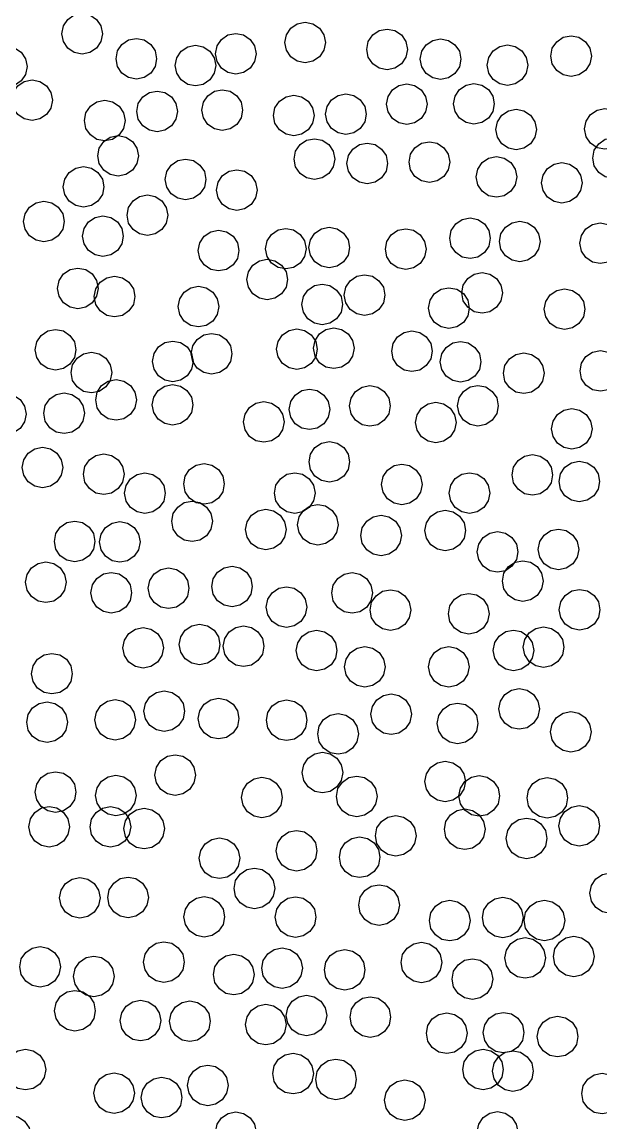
# Model space of a CAD drawing. Header units: millimetres. Extents: x 2 to 154, y 0 to 88.
# Drawn here: x 116.72 to 128.12, y 21.51 to 43.18 of the extents above; entities that cross this region are included whole.
import ezdxf

# ---------------------------------------------------------------- set-up
doc = ezdxf.new("R2010")
doc.units = ezdxf.units.MM

msp = doc.modelspace()

# ---------------------------------------------------------------- linework, layer by layer
for points in [[(118.272, 42.794), (118.185, 42.664), (118.056, 42.577), (117.902, 42.547), (117.749, 42.577), (117.62, 42.664), (117.533, 42.794), (117.502, 42.947), (117.533, 43.1), (117.62, 43.23), (117.749, 43.316), (117.902, 43.347), (118.056, 43.316), (118.185, 43.23), (118.272, 43.1), (118.302, 42.947), (118.272, 42.794)], [(122.662, 42.621), (122.575, 42.491), (122.445, 42.404), (122.292, 42.374), (122.139, 42.404), (122.009, 42.491), (121.923, 42.621), (121.892, 42.774), (121.923, 42.927), (122.009, 43.056), (122.139, 43.143), (122.292, 43.174), (122.445, 43.143), (122.575, 43.056), (122.662, 42.927), (122.692, 42.774), (122.662, 42.621)], [(121.297, 42.399), (121.21, 42.27), (121.08, 42.183), (120.927, 42.152), (120.774, 42.183), (120.645, 42.27), (120.558, 42.399), (120.527, 42.552), (120.558, 42.706), (120.645, 42.835), (120.774, 42.922), (120.927, 42.952), (121.08, 42.922), (121.21, 42.835), (121.297, 42.706), (121.327, 42.552), (121.297, 42.399)], [(124.274, 42.486), (124.188, 42.356), (124.058, 42.269), (123.905, 42.239), (123.752, 42.269), (123.622, 42.356), (123.535, 42.486), (123.505, 42.639), (123.535, 42.792), (123.622, 42.922), (123.752, 43.008), (123.905, 43.039), (124.058, 43.008), (124.188, 42.922), (124.274, 42.792), (124.305, 42.639), (124.274, 42.486)], [(127.896, 42.354), (127.81, 42.224), (127.68, 42.138), (127.527, 42.107), (127.374, 42.138), (127.244, 42.224), (127.157, 42.354), (127.127, 42.507), (127.157, 42.66), (127.244, 42.79), (127.374, 42.877), (127.527, 42.907), (127.68, 42.877), (127.81, 42.79), (127.896, 42.66), (127.927, 42.507), (127.896, 42.354)], [(116.788, 42.147), (116.701, 42.017), (116.571, 41.93), (116.418, 41.9), (116.265, 41.93), (116.136, 42.017), (116.049, 42.147), (116.018, 42.3), (116.049, 42.453), (116.136, 42.583), (116.265, 42.669), (116.418, 42.7), (116.571, 42.669), (116.701, 42.583), (116.788, 42.453), (116.818, 42.3), (116.788, 42.147)], [(119.339, 42.302), (119.253, 42.172), (119.123, 42.086), (118.97, 42.055), (118.817, 42.086), (118.687, 42.172), (118.6, 42.302), (118.57, 42.455), (118.6, 42.608), (118.687, 42.738), (118.817, 42.825), (118.97, 42.855), (119.123, 42.825), (119.253, 42.738), (119.339, 42.608), (119.37, 42.455), (119.339, 42.302)], [(120.505, 42.168), (120.418, 42.038), (120.288, 41.951), (120.135, 41.921), (119.982, 41.951), (119.852, 42.038), (119.766, 42.168), (119.735, 42.321), (119.766, 42.474), (119.852, 42.604), (119.982, 42.691), (120.135, 42.721), (120.288, 42.691), (120.418, 42.604), (120.505, 42.474), (120.535, 42.321), (120.505, 42.168)], [(125.329, 42.295), (125.242, 42.165), (125.113, 42.078), (124.96, 42.048), (124.807, 42.078), (124.677, 42.165), (124.59, 42.295), (124.56, 42.448), (124.59, 42.601), (124.677, 42.73), (124.807, 42.817), (124.96, 42.848), (125.113, 42.817), (125.242, 42.73), (125.329, 42.601), (125.36, 42.448), (125.329, 42.295)], [(126.645, 42.174), (126.558, 42.045), (126.429, 41.958), (126.275, 41.927), (126.122, 41.958), (125.993, 42.045), (125.906, 42.174), (125.875, 42.327), (125.906, 42.48), (125.993, 42.61), (126.122, 42.697), (126.275, 42.727), (126.429, 42.697), (126.558, 42.61), (126.645, 42.48), (126.675, 42.327), (126.645, 42.174)], [(117.287, 41.485), (117.2, 41.356), (117.071, 41.269), (116.918, 41.238), (116.765, 41.269), (116.635, 41.356), (116.548, 41.485), (116.518, 41.638), (116.548, 41.791), (116.635, 41.921), (116.765, 42.008), (116.918, 42.038), (117.071, 42.008), (117.2, 41.921), (117.287, 41.791), (117.318, 41.638), (117.287, 41.485)], [(119.748, 41.266), (119.662, 41.136), (119.532, 41.049), (119.379, 41.019), (119.226, 41.049), (119.096, 41.136), (119.009, 41.266), (118.979, 41.419), (119.009, 41.572), (119.096, 41.702), (119.226, 41.788), (119.379, 41.819), (119.532, 41.788), (119.662, 41.702), (119.748, 41.572), (119.779, 41.419), (119.748, 41.266)], [(121.031, 41.291), (120.945, 41.161), (120.815, 41.075), (120.662, 41.044), (120.509, 41.075), (120.379, 41.161), (120.292, 41.291), (120.262, 41.444), (120.292, 41.597), (120.379, 41.727), (120.509, 41.814), (120.662, 41.844), (120.815, 41.814), (120.945, 41.727), (121.031, 41.597), (121.062, 41.444), (121.031, 41.291)], [(124.663, 41.407), (124.576, 41.277), (124.447, 41.191), (124.294, 41.16), (124.14, 41.191), (124.011, 41.277), (123.924, 41.407), (123.894, 41.56), (123.924, 41.713), (124.011, 41.843), (124.14, 41.93), (124.294, 41.96), (124.447, 41.93), (124.576, 41.843), (124.663, 41.713), (124.694, 41.56), (124.663, 41.407)], [(125.986, 41.414), (125.899, 41.284), (125.769, 41.198), (125.616, 41.167), (125.463, 41.198), (125.333, 41.284), (125.247, 41.414), (125.216, 41.567), (125.247, 41.72), (125.333, 41.85), (125.463, 41.937), (125.616, 41.967), (125.769, 41.937), (125.899, 41.85), (125.986, 41.72), (126.016, 41.567), (125.986, 41.414)], [(118.718, 41.085), (118.631, 40.955), (118.501, 40.868), (118.348, 40.838), (118.195, 40.868), (118.066, 40.955), (117.979, 41.085), (117.948, 41.238), (117.979, 41.391), (118.066, 41.521), (118.195, 41.607), (118.348, 41.638), (118.501, 41.607), (118.631, 41.521), (118.718, 41.391), (118.748, 41.238), (118.718, 41.085)], [(122.438, 41.185), (122.352, 41.055), (122.222, 40.968), (122.069, 40.938), (121.916, 40.968), (121.786, 41.055), (121.699, 41.185), (121.669, 41.338), (121.699, 41.491), (121.786, 41.621), (121.916, 41.707), (122.069, 41.738), (122.222, 41.707), (122.352, 41.621), (122.438, 41.491), (122.469, 41.338), (122.438, 41.185)], [(123.465, 41.211), (123.379, 41.082), (123.249, 40.995), (123.096, 40.965), (122.943, 40.995), (122.813, 41.082), (122.726, 41.211), (122.696, 41.365), (122.726, 41.518), (122.813, 41.647), (122.943, 41.734), (123.096, 41.765), (123.249, 41.734), (123.379, 41.647), (123.465, 41.518), (123.496, 41.365), (123.465, 41.211)], [(126.816, 40.91), (126.73, 40.78), (126.6, 40.693), (126.447, 40.663), (126.294, 40.693), (126.164, 40.78), (126.077, 40.91), (126.047, 41.063), (126.077, 41.216), (126.164, 41.346), (126.294, 41.432), (126.447, 41.463), (126.6, 41.432), (126.73, 41.346), (126.816, 41.216), (126.847, 41.063), (126.816, 40.91)], [(128.563, 40.92), (128.476, 40.79), (128.346, 40.704), (128.193, 40.673), (128.04, 40.704), (127.91, 40.79), (127.824, 40.92), (127.793, 41.073), (127.824, 41.226), (127.91, 41.356), (128.04, 41.443), (128.193, 41.473), (128.346, 41.443), (128.476, 41.356), (128.563, 41.226), (128.593, 41.073), (128.563, 40.92)], [(118.98, 40.391), (118.893, 40.261), (118.764, 40.174), (118.611, 40.144), (118.458, 40.174), (118.328, 40.261), (118.241, 40.391), (118.211, 40.544), (118.241, 40.697), (118.328, 40.826), (118.458, 40.913), (118.611, 40.944), (118.764, 40.913), (118.893, 40.826), (118.98, 40.697), (119.011, 40.544), (118.98, 40.391)], [(122.844, 40.328), (122.758, 40.199), (122.628, 40.112), (122.475, 40.081), (122.322, 40.112), (122.192, 40.199), (122.105, 40.328), (122.075, 40.481), (122.105, 40.635), (122.192, 40.764), (122.322, 40.851), (122.475, 40.881), (122.628, 40.851), (122.758, 40.764), (122.844, 40.635), (122.875, 40.481), (122.844, 40.328)], [(123.886, 40.241), (123.799, 40.112), (123.669, 40.025), (123.516, 39.995), (123.363, 40.025), (123.233, 40.112), (123.146, 40.241), (123.116, 40.395), (123.146, 40.548), (123.233, 40.677), (123.363, 40.764), (123.516, 40.795), (123.669, 40.764), (123.799, 40.677), (123.886, 40.548), (123.916, 40.395), (123.886, 40.241)], [(125.107, 40.269), (125.021, 40.139), (124.891, 40.052), (124.738, 40.022), (124.585, 40.052), (124.455, 40.139), (124.368, 40.269), (124.338, 40.422), (124.368, 40.575), (124.455, 40.704), (124.585, 40.791), (124.738, 40.822), (124.891, 40.791), (125.021, 40.704), (125.107, 40.575), (125.138, 40.422), (125.107, 40.269)], [(128.724, 40.347), (128.637, 40.217), (128.507, 40.13), (128.354, 40.1), (128.201, 40.13), (128.071, 40.217), (127.984, 40.347), (127.954, 40.5), (127.984, 40.653), (128.071, 40.782), (128.201, 40.869), (128.354, 40.9), (128.507, 40.869), (128.637, 40.782), (128.724, 40.653), (128.754, 40.5), (128.724, 40.347)], [(126.428, 39.975), (126.341, 39.846), (126.211, 39.759), (126.058, 39.728), (125.905, 39.759), (125.775, 39.846), (125.689, 39.975), (125.658, 40.128), (125.689, 40.281), (125.775, 40.411), (125.905, 40.498), (126.058, 40.528), (126.211, 40.498), (126.341, 40.411), (126.428, 40.281), (126.458, 40.128), (126.428, 39.975)], [(118.301, 39.78), (118.214, 39.651), (118.085, 39.564), (117.932, 39.533), (117.779, 39.564), (117.649, 39.651), (117.562, 39.78), (117.532, 39.933), (117.562, 40.086), (117.649, 40.216), (117.779, 40.303), (117.932, 40.333), (118.085, 40.303), (118.214, 40.216), (118.301, 40.086), (118.332, 39.933), (118.301, 39.78)], [(120.309, 39.927), (120.222, 39.797), (120.092, 39.71), (119.939, 39.68), (119.786, 39.71), (119.656, 39.797), (119.57, 39.927), (119.539, 40.08), (119.57, 40.233), (119.656, 40.363), (119.786, 40.45), (119.939, 40.48), (120.092, 40.45), (120.222, 40.363), (120.309, 40.233), (120.339, 40.08), (120.309, 39.927)], [(127.715, 39.859), (127.629, 39.729), (127.499, 39.643), (127.346, 39.612), (127.193, 39.643), (127.063, 39.729), (126.976, 39.859), (126.946, 40.012), (126.976, 40.165), (127.063, 40.295), (127.193, 40.382), (127.346, 40.412), (127.499, 40.382), (127.629, 40.295), (127.715, 40.165), (127.746, 40.012), (127.715, 39.859)], [(121.317, 39.718), (121.23, 39.588), (121.1, 39.501), (120.947, 39.471), (120.794, 39.501), (120.664, 39.588), (120.578, 39.718), (120.547, 39.871), (120.578, 40.024), (120.664, 40.154), (120.794, 40.24), (120.947, 40.271), (121.1, 40.24), (121.23, 40.154), (121.317, 40.024), (121.347, 39.871), (121.317, 39.718)], [(117.52, 39.099), (117.434, 38.969), (117.304, 38.882), (117.151, 38.852), (116.998, 38.882), (116.868, 38.969), (116.781, 39.099), (116.751, 39.252), (116.781, 39.405), (116.868, 39.534), (116.998, 39.621), (117.151, 39.652), (117.304, 39.621), (117.434, 39.534), (117.52, 39.405), (117.551, 39.252), (117.52, 39.099)], [(119.558, 39.222), (119.471, 39.093), (119.341, 39.006), (119.188, 38.975), (119.035, 39.006), (118.905, 39.093), (118.818, 39.222), (118.788, 39.375), (118.818, 39.528), (118.905, 39.658), (119.035, 39.745), (119.188, 39.775), (119.341, 39.745), (119.471, 39.658), (119.558, 39.528), (119.588, 39.375), (119.558, 39.222)], [(118.683, 38.81), (118.596, 38.68), (118.466, 38.593), (118.313, 38.563), (118.16, 38.593), (118.03, 38.68), (117.944, 38.81), (117.913, 38.963), (117.944, 39.116), (118.03, 39.246), (118.16, 39.333), (118.313, 39.363), (118.466, 39.333), (118.596, 39.246), (118.683, 39.116), (118.713, 38.963), (118.683, 38.81)], [(125.908, 38.769), (125.821, 38.639), (125.692, 38.553), (125.538, 38.522), (125.385, 38.553), (125.256, 38.639), (125.169, 38.769), (125.138, 38.922), (125.169, 39.075), (125.256, 39.205), (125.385, 39.292), (125.538, 39.322), (125.692, 39.292), (125.821, 39.205), (125.908, 39.075), (125.938, 38.922), (125.908, 38.769)], [(126.887, 38.705), (126.8, 38.575), (126.671, 38.488), (126.518, 38.458), (126.365, 38.488), (126.235, 38.575), (126.148, 38.705), (126.118, 38.858), (126.148, 39.011), (126.235, 39.14), (126.365, 39.227), (126.518, 39.258), (126.671, 39.227), (126.8, 39.14), (126.887, 39.011), (126.918, 38.858), (126.887, 38.705)], [(128.473, 38.67), (128.386, 38.541), (128.256, 38.454), (128.103, 38.423), (127.95, 38.454), (127.82, 38.541), (127.734, 38.67), (127.703, 38.823), (127.734, 38.976), (127.82, 39.106), (127.95, 39.193), (128.103, 39.223), (128.256, 39.193), (128.386, 39.106), (128.473, 38.976), (128.503, 38.823), (128.473, 38.67)], [(120.959, 38.526), (120.873, 38.397), (120.743, 38.31), (120.59, 38.279), (120.437, 38.31), (120.307, 38.397), (120.22, 38.526), (120.19, 38.679), (120.22, 38.833), (120.307, 38.962), (120.437, 39.049), (120.59, 39.079), (120.743, 39.049), (120.873, 38.962), (120.959, 38.833), (120.99, 38.679), (120.959, 38.526)], [(122.282, 38.564), (122.195, 38.434), (122.065, 38.347), (121.912, 38.317), (121.759, 38.347), (121.629, 38.434), (121.543, 38.564), (121.512, 38.717), (121.543, 38.87), (121.629, 38.999), (121.759, 39.086), (121.912, 39.117), (122.065, 39.086), (122.195, 38.999), (122.282, 38.87), (122.312, 38.717), (122.282, 38.564)], [(123.137, 38.587), (123.05, 38.457), (122.92, 38.37), (122.767, 38.34), (122.614, 38.37), (122.484, 38.457), (122.398, 38.587), (122.367, 38.74), (122.398, 38.893), (122.484, 39.023), (122.614, 39.11), (122.767, 39.14), (122.92, 39.11), (123.05, 39.023), (123.137, 38.893), (123.167, 38.74), (123.137, 38.587)], [(124.642, 38.555), (124.555, 38.425), (124.425, 38.339), (124.272, 38.308), (124.119, 38.339), (123.989, 38.425), (123.903, 38.555), (123.872, 38.708), (123.903, 38.861), (123.989, 38.991), (124.119, 39.078), (124.272, 39.108), (124.425, 39.078), (124.555, 38.991), (124.642, 38.861), (124.672, 38.708), (124.642, 38.555)], [(121.916, 37.958), (121.829, 37.828), (121.699, 37.741), (121.546, 37.711), (121.393, 37.741), (121.264, 37.828), (121.177, 37.958), (121.146, 38.111), (121.177, 38.264), (121.264, 38.394), (121.393, 38.48), (121.546, 38.511), (121.699, 38.48), (121.829, 38.394), (121.916, 38.264), (121.946, 38.111), (121.916, 37.958)], [(118.189, 37.783), (118.103, 37.653), (117.973, 37.566), (117.82, 37.536), (117.667, 37.566), (117.537, 37.653), (117.45, 37.783), (117.42, 37.936), (117.45, 38.089), (117.537, 38.219), (117.667, 38.305), (117.82, 38.336), (117.973, 38.305), (118.103, 38.219), (118.189, 38.089), (118.22, 37.936), (118.189, 37.783)], [(118.911, 37.621), (118.825, 37.491), (118.695, 37.404), (118.542, 37.374), (118.389, 37.404), (118.259, 37.491), (118.172, 37.621), (118.142, 37.774), (118.172, 37.927), (118.259, 38.057), (118.389, 38.144), (118.542, 38.174), (118.695, 38.144), (118.825, 38.057), (118.911, 37.927), (118.942, 37.774), (118.911, 37.621)], [(123.833, 37.651), (123.746, 37.521), (123.616, 37.434), (123.463, 37.404), (123.31, 37.434), (123.18, 37.521), (123.093, 37.651), (123.063, 37.804), (123.093, 37.957), (123.18, 38.087), (123.31, 38.173), (123.463, 38.204), (123.616, 38.173), (123.746, 38.087), (123.833, 37.957), (123.863, 37.804), (123.833, 37.651)], [(126.145, 37.693), (126.058, 37.563), (125.928, 37.476), (125.775, 37.446), (125.622, 37.476), (125.492, 37.563), (125.406, 37.693), (125.375, 37.846), (125.406, 37.999), (125.492, 38.129), (125.622, 38.215), (125.775, 38.246), (125.928, 38.215), (126.058, 38.129), (126.145, 37.999), (126.175, 37.846), (126.145, 37.693)], [(120.562, 37.423), (120.476, 37.293), (120.346, 37.207), (120.193, 37.176), (120.04, 37.207), (119.91, 37.293), (119.823, 37.423), (119.793, 37.576), (119.823, 37.729), (119.91, 37.859), (120.04, 37.946), (120.193, 37.976), (120.346, 37.946), (120.476, 37.859), (120.562, 37.729), (120.593, 37.576), (120.562, 37.423)], [(122.999, 37.466), (122.912, 37.337), (122.782, 37.25), (122.629, 37.22), (122.476, 37.25), (122.346, 37.337), (122.26, 37.466), (122.229, 37.62), (122.26, 37.773), (122.346, 37.902), (122.476, 37.989), (122.629, 38.02), (122.782, 37.989), (122.912, 37.902), (122.999, 37.773), (123.029, 37.62), (122.999, 37.466)], [(125.493, 37.396), (125.407, 37.267), (125.277, 37.18), (125.124, 37.149), (124.971, 37.18), (124.841, 37.267), (124.754, 37.396), (124.724, 37.549), (124.754, 37.703), (124.841, 37.832), (124.971, 37.919), (125.124, 37.949), (125.277, 37.919), (125.407, 37.832), (125.493, 37.703), (125.524, 37.549), (125.493, 37.396)], [(127.769, 37.373), (127.683, 37.243), (127.553, 37.156), (127.4, 37.126), (127.247, 37.156), (127.117, 37.243), (127.03, 37.373), (127, 37.526), (127.03, 37.679), (127.117, 37.809), (127.247, 37.896), (127.4, 37.926), (127.553, 37.896), (127.683, 37.809), (127.769, 37.679), (127.8, 37.526), (127.769, 37.373)], [(117.751, 36.574), (117.664, 36.445), (117.534, 36.358), (117.381, 36.327), (117.228, 36.358), (117.099, 36.445), (117.012, 36.574), (116.981, 36.727), (117.012, 36.881), (117.099, 37.01), (117.228, 37.097), (117.381, 37.127), (117.534, 37.097), (117.664, 37.01), (117.751, 36.881), (117.781, 36.727), (117.751, 36.574)], [(122.5, 36.587), (122.413, 36.457), (122.283, 36.37), (122.13, 36.34), (121.977, 36.37), (121.847, 36.457), (121.761, 36.587), (121.73, 36.74), (121.761, 36.893), (121.847, 37.022), (121.977, 37.109), (122.13, 37.14), (122.283, 37.109), (122.413, 37.022), (122.5, 36.893), (122.53, 36.74), (122.5, 36.587)], [(123.226, 36.603), (123.139, 36.473), (123.009, 36.386), (122.856, 36.356), (122.703, 36.386), (122.573, 36.473), (122.487, 36.603), (122.456, 36.756), (122.487, 36.909), (122.573, 37.039), (122.703, 37.125), (122.856, 37.156), (123.009, 37.125), (123.139, 37.039), (123.226, 36.909), (123.256, 36.756), (123.226, 36.603)], [(124.765, 36.546), (124.678, 36.416), (124.549, 36.329), (124.396, 36.299), (124.242, 36.329), (124.113, 36.416), (124.026, 36.546), (123.996, 36.699), (124.026, 36.852), (124.113, 36.981), (124.242, 37.068), (124.396, 37.099), (124.549, 37.068), (124.678, 36.981), (124.765, 36.852), (124.796, 36.699), (124.765, 36.546)], [(120.057, 36.346), (119.97, 36.217), (119.84, 36.13), (119.687, 36.099), (119.534, 36.13), (119.404, 36.217), (119.318, 36.346), (119.287, 36.499), (119.318, 36.652), (119.404, 36.782), (119.534, 36.869), (119.687, 36.899), (119.84, 36.869), (119.97, 36.782), (120.057, 36.652), (120.087, 36.499), (120.057, 36.346)], [(120.821, 36.496), (120.735, 36.366), (120.605, 36.28), (120.452, 36.249), (120.299, 36.28), (120.169, 36.366), (120.082, 36.496), (120.052, 36.649), (120.082, 36.802), (120.169, 36.932), (120.299, 37.019), (120.452, 37.049), (120.605, 37.019), (120.735, 36.932), (120.821, 36.802), (120.852, 36.649), (120.821, 36.496)], [(125.722, 36.339), (125.635, 36.21), (125.505, 36.123), (125.352, 36.092), (125.199, 36.123), (125.069, 36.21), (124.983, 36.339), (124.952, 36.492), (124.983, 36.645), (125.069, 36.775), (125.199, 36.862), (125.352, 36.892), (125.505, 36.862), (125.635, 36.775), (125.722, 36.645), (125.752, 36.492), (125.722, 36.339)], [(118.455, 36.125), (118.368, 35.995), (118.238, 35.908), (118.085, 35.878), (117.932, 35.908), (117.802, 35.995), (117.716, 36.125), (117.685, 36.278), (117.716, 36.431), (117.802, 36.561), (117.932, 36.647), (118.085, 36.678), (118.238, 36.647), (118.368, 36.561), (118.455, 36.431), (118.485, 36.278), (118.455, 36.125)], [(126.966, 36.112), (126.879, 35.982), (126.749, 35.896), (126.596, 35.865), (126.443, 35.896), (126.313, 35.982), (126.226, 36.112), (126.196, 36.265), (126.226, 36.418), (126.313, 36.548), (126.443, 36.635), (126.596, 36.665), (126.749, 36.635), (126.879, 36.548), (126.966, 36.418), (126.996, 36.265), (126.966, 36.112)], [(128.473, 36.158), (128.387, 36.028), (128.257, 35.942), (128.104, 35.911), (127.951, 35.942), (127.821, 36.028), (127.734, 36.158), (127.704, 36.311), (127.734, 36.464), (127.821, 36.594), (127.951, 36.681), (128.104, 36.711), (128.257, 36.681), (128.387, 36.594), (128.473, 36.464), (128.504, 36.311), (128.473, 36.158)], [(118.939, 35.587), (118.853, 35.457), (118.723, 35.37), (118.57, 35.34), (118.417, 35.37), (118.287, 35.457), (118.2, 35.587), (118.17, 35.74), (118.2, 35.893), (118.287, 36.023), (118.417, 36.11), (118.57, 36.14), (118.723, 36.11), (118.853, 36.023), (118.939, 35.893), (118.97, 35.74), (118.939, 35.587)], [(120.054, 35.491), (119.967, 35.361), (119.838, 35.275), (119.684, 35.244), (119.531, 35.275), (119.402, 35.361), (119.315, 35.491), (119.284, 35.644), (119.315, 35.797), (119.402, 35.927), (119.531, 36.014), (119.684, 36.044), (119.838, 36.014), (119.967, 35.927), (120.054, 35.797), (120.084, 35.644), (120.054, 35.491)], [(123.937, 35.468), (123.851, 35.339), (123.721, 35.252), (123.568, 35.221), (123.415, 35.252), (123.285, 35.339), (123.198, 35.468), (123.168, 35.621), (123.198, 35.775), (123.285, 35.904), (123.415, 35.991), (123.568, 36.021), (123.721, 35.991), (123.851, 35.904), (123.937, 35.775), (123.968, 35.621), (123.937, 35.468)], [(126.064, 35.473), (125.977, 35.343), (125.847, 35.257), (125.694, 35.226), (125.541, 35.257), (125.411, 35.343), (125.325, 35.473), (125.294, 35.626), (125.325, 35.779), (125.411, 35.909), (125.541, 35.996), (125.694, 36.026), (125.847, 35.996), (125.977, 35.909), (126.064, 35.779), (126.094, 35.626), (126.064, 35.473)], [(116.771, 35.31), (116.684, 35.18), (116.555, 35.093), (116.401, 35.063), (116.248, 35.093), (116.119, 35.18), (116.032, 35.31), (116.001, 35.463), (116.032, 35.616), (116.119, 35.746), (116.248, 35.832), (116.401, 35.863), (116.555, 35.832), (116.684, 35.746), (116.771, 35.616), (116.801, 35.463), (116.771, 35.31)], [(117.917, 35.324), (117.83, 35.194), (117.7, 35.107), (117.547, 35.077), (117.394, 35.107), (117.264, 35.194), (117.178, 35.324), (117.147, 35.477), (117.178, 35.63), (117.264, 35.759), (117.394, 35.846), (117.547, 35.877), (117.7, 35.846), (117.83, 35.759), (117.917, 35.63), (117.947, 35.477), (117.917, 35.324)], [(122.749, 35.402), (122.662, 35.272), (122.532, 35.185), (122.379, 35.155), (122.226, 35.185), (122.096, 35.272), (122.01, 35.402), (121.979, 35.555), (122.01, 35.708), (122.096, 35.837), (122.226, 35.924), (122.379, 35.955), (122.532, 35.924), (122.662, 35.837), (122.749, 35.708), (122.779, 35.555), (122.749, 35.402)], [(121.848, 35.152), (121.761, 35.023), (121.631, 34.936), (121.478, 34.906), (121.325, 34.936), (121.195, 35.023), (121.109, 35.152), (121.078, 35.306), (121.109, 35.459), (121.195, 35.588), (121.325, 35.675), (121.478, 35.706), (121.631, 35.675), (121.761, 35.588), (121.848, 35.459), (121.878, 35.306), (121.848, 35.152)], [(125.234, 35.143), (125.147, 35.013), (125.018, 34.926), (124.865, 34.896), (124.712, 34.926), (124.582, 35.013), (124.495, 35.143), (124.465, 35.296), (124.495, 35.449), (124.582, 35.578), (124.712, 35.665), (124.865, 35.696), (125.018, 35.665), (125.147, 35.578), (125.234, 35.449), (125.265, 35.296), (125.234, 35.143)], [(127.911, 35.018), (127.824, 34.889), (127.695, 34.802), (127.541, 34.771), (127.388, 34.802), (127.259, 34.889), (127.172, 35.018), (127.141, 35.171), (127.172, 35.325), (127.259, 35.454), (127.388, 35.541), (127.541, 35.571), (127.695, 35.541), (127.824, 35.454), (127.911, 35.325), (127.941, 35.171), (127.911, 35.018)], [(123.139, 34.37), (123.052, 34.24), (122.922, 34.153), (122.769, 34.123), (122.616, 34.153), (122.486, 34.24), (122.4, 34.37), (122.369, 34.523), (122.4, 34.676), (122.486, 34.805), (122.616, 34.892), (122.769, 34.923), (122.922, 34.892), (123.052, 34.805), (123.139, 34.676), (123.169, 34.523), (123.139, 34.37)], [(117.493, 34.258), (117.406, 34.128), (117.277, 34.041), (117.124, 34.011), (116.971, 34.041), (116.841, 34.128), (116.754, 34.258), (116.724, 34.411), (116.754, 34.564), (116.841, 34.694), (116.971, 34.781), (117.124, 34.811), (117.277, 34.781), (117.406, 34.694), (117.493, 34.564), (117.524, 34.411), (117.493, 34.258)], [(118.697, 34.125), (118.611, 33.995), (118.481, 33.908), (118.328, 33.878), (118.175, 33.908), (118.045, 33.995), (117.958, 34.125), (117.928, 34.278), (117.958, 34.431), (118.045, 34.561), (118.175, 34.647), (118.328, 34.678), (118.481, 34.647), (118.611, 34.561), (118.697, 34.431), (118.728, 34.278), (118.697, 34.125)], [(120.671, 33.933), (120.584, 33.804), (120.455, 33.717), (120.302, 33.686), (120.148, 33.717), (120.019, 33.804), (119.932, 33.933), (119.902, 34.086), (119.932, 34.239), (120.019, 34.369), (120.148, 34.456), (120.302, 34.486), (120.455, 34.456), (120.584, 34.369), (120.671, 34.239), (120.702, 34.086), (120.671, 33.933)], [(124.565, 33.925), (124.479, 33.795), (124.349, 33.708), (124.196, 33.678), (124.043, 33.708), (123.913, 33.795), (123.826, 33.925), (123.796, 34.078), (123.826, 34.231), (123.913, 34.361), (124.043, 34.447), (124.196, 34.478), (124.349, 34.447), (124.479, 34.361), (124.565, 34.231), (124.596, 34.078), (124.565, 33.925)], [(127.135, 34.11), (127.048, 33.981), (126.918, 33.894), (126.765, 33.863), (126.612, 33.894), (126.483, 33.981), (126.396, 34.11), (126.365, 34.263), (126.396, 34.417), (126.483, 34.546), (126.612, 34.633), (126.765, 34.663), (126.918, 34.633), (127.048, 34.546), (127.135, 34.417), (127.165, 34.263), (127.135, 34.11)], [(128.059, 33.982), (127.973, 33.853), (127.843, 33.766), (127.69, 33.735), (127.537, 33.766), (127.407, 33.853), (127.32, 33.982), (127.29, 34.135), (127.32, 34.289), (127.407, 34.418), (127.537, 34.505), (127.69, 34.535), (127.843, 34.505), (127.973, 34.418), (128.059, 34.289), (128.09, 34.135), (128.059, 33.982)], [(119.509, 33.751), (119.422, 33.622), (119.292, 33.535), (119.139, 33.505), (118.986, 33.535), (118.856, 33.622), (118.77, 33.751), (118.739, 33.905), (118.77, 34.058), (118.856, 34.187), (118.986, 34.274), (119.139, 34.305), (119.292, 34.274), (119.422, 34.187), (119.509, 34.058), (119.539, 33.905), (119.509, 33.751)], [(122.457, 33.755), (122.371, 33.625), (122.241, 33.538), (122.088, 33.508), (121.935, 33.538), (121.805, 33.625), (121.718, 33.755), (121.688, 33.908), (121.718, 34.061), (121.805, 34.19), (121.935, 34.277), (122.088, 34.308), (122.241, 34.277), (122.371, 34.19), (122.457, 34.061), (122.488, 33.908), (122.457, 33.755)], [(125.898, 33.755), (125.811, 33.625), (125.681, 33.539), (125.528, 33.508), (125.375, 33.539), (125.246, 33.625), (125.159, 33.755), (125.128, 33.908), (125.159, 34.061), (125.246, 34.191), (125.375, 34.278), (125.528, 34.308), (125.681, 34.278), (125.811, 34.191), (125.898, 34.061), (125.928, 33.908), (125.898, 33.755)], [(120.437, 33.198), (120.35, 33.068), (120.22, 32.981), (120.067, 32.951), (119.914, 32.981), (119.784, 33.068), (119.697, 33.198), (119.667, 33.351), (119.697, 33.504), (119.784, 33.633), (119.914, 33.72), (120.067, 33.751), (120.22, 33.72), (120.35, 33.633), (120.437, 33.504), (120.467, 33.351), (120.437, 33.198)], [(121.888, 33.038), (121.801, 32.908), (121.671, 32.821), (121.518, 32.791), (121.365, 32.821), (121.235, 32.908), (121.149, 33.038), (121.118, 33.191), (121.149, 33.344), (121.235, 33.474), (121.365, 33.56), (121.518, 33.591), (121.671, 33.56), (121.801, 33.474), (121.888, 33.344), (121.918, 33.191), (121.888, 33.038)], [(122.912, 33.131), (122.825, 33.001), (122.696, 32.915), (122.543, 32.884), (122.389, 32.915), (122.26, 33.001), (122.173, 33.131), (122.143, 33.284), (122.173, 33.437), (122.26, 33.567), (122.389, 33.654), (122.543, 33.684), (122.696, 33.654), (122.825, 33.567), (122.912, 33.437), (122.943, 33.284), (122.912, 33.131)], [(124.156, 32.92), (124.07, 32.79), (123.94, 32.703), (123.787, 32.673), (123.634, 32.703), (123.504, 32.79), (123.417, 32.92), (123.387, 33.073), (123.417, 33.226), (123.504, 33.356), (123.634, 33.442), (123.787, 33.473), (123.94, 33.442), (124.07, 33.356), (124.156, 33.226), (124.187, 33.073), (124.156, 32.92)], [(125.42, 33.017), (125.334, 32.887), (125.204, 32.801), (125.051, 32.77), (124.898, 32.801), (124.768, 32.887), (124.681, 33.017), (124.651, 33.17), (124.681, 33.323), (124.768, 33.453), (124.898, 33.54), (125.051, 33.57), (125.204, 33.54), (125.334, 33.453), (125.42, 33.323), (125.451, 33.17), (125.42, 33.017)], [(118.125, 32.803), (118.039, 32.673), (117.909, 32.586), (117.756, 32.556), (117.603, 32.586), (117.473, 32.673), (117.386, 32.803), (117.356, 32.956), (117.386, 33.109), (117.473, 33.239), (117.603, 33.325), (117.756, 33.356), (117.909, 33.325), (118.039, 33.239), (118.125, 33.109), (118.156, 32.956), (118.125, 32.803)], [(119.015, 32.792), (118.928, 32.663), (118.798, 32.576), (118.645, 32.546), (118.492, 32.576), (118.362, 32.663), (118.276, 32.792), (118.245, 32.946), (118.276, 33.099), (118.362, 33.228), (118.492, 33.315), (118.645, 33.346), (118.798, 33.315), (118.928, 33.228), (119.015, 33.099), (119.045, 32.946), (119.015, 32.792)], [(127.65, 32.646), (127.563, 32.517), (127.433, 32.43), (127.28, 32.399), (127.127, 32.43), (126.997, 32.517), (126.911, 32.646), (126.88, 32.799), (126.911, 32.952), (126.997, 33.082), (127.127, 33.169), (127.28, 33.199), (127.433, 33.169), (127.563, 33.082), (127.65, 32.952), (127.68, 32.799), (127.65, 32.646)], [(126.451, 32.597), (126.364, 32.467), (126.235, 32.38), (126.081, 32.35), (125.928, 32.38), (125.799, 32.467), (125.712, 32.597), (125.681, 32.75), (125.712, 32.903), (125.799, 33.033), (125.928, 33.12), (126.081, 33.15), (126.235, 33.12), (126.364, 33.033), (126.451, 32.903), (126.481, 32.75), (126.451, 32.597)], [(117.559, 31.999), (117.473, 31.869), (117.343, 31.782), (117.19, 31.752), (117.037, 31.782), (116.907, 31.869), (116.82, 31.999), (116.79, 32.152), (116.82, 32.305), (116.907, 32.435), (117.037, 32.521), (117.19, 32.552), (117.343, 32.521), (117.473, 32.435), (117.559, 32.305), (117.59, 32.152), (117.559, 31.999)], [(126.947, 32.023), (126.86, 31.894), (126.73, 31.807), (126.577, 31.776), (126.424, 31.807), (126.294, 31.894), (126.207, 32.023), (126.177, 32.176), (126.207, 32.329), (126.294, 32.459), (126.424, 32.546), (126.577, 32.576), (126.73, 32.546), (126.86, 32.459), (126.947, 32.329), (126.977, 32.176), (126.947, 32.023)], [(118.847, 31.792), (118.76, 31.663), (118.63, 31.576), (118.477, 31.545), (118.324, 31.576), (118.194, 31.663), (118.108, 31.792), (118.077, 31.945), (118.108, 32.099), (118.194, 32.228), (118.324, 32.315), (118.477, 32.345), (118.63, 32.315), (118.76, 32.228), (118.847, 32.099), (118.877, 31.945), (118.847, 31.792)], [(119.976, 31.881), (119.889, 31.751), (119.759, 31.664), (119.606, 31.634), (119.453, 31.664), (119.324, 31.751), (119.237, 31.881), (119.206, 32.034), (119.237, 32.187), (119.324, 32.317), (119.453, 32.403), (119.606, 32.434), (119.759, 32.403), (119.889, 32.317), (119.976, 32.187), (120.006, 32.034), (119.976, 31.881)], [(121.223, 31.916), (121.136, 31.786), (121.006, 31.699), (120.853, 31.669), (120.7, 31.699), (120.57, 31.786), (120.484, 31.916), (120.453, 32.069), (120.484, 32.222), (120.57, 32.352), (120.7, 32.438), (120.853, 32.469), (121.006, 32.438), (121.136, 32.352), (121.223, 32.222), (121.253, 32.069), (121.223, 31.916)], [(123.587, 31.788), (123.5, 31.658), (123.37, 31.572), (123.217, 31.541), (123.064, 31.572), (122.934, 31.658), (122.847, 31.788), (122.817, 31.941), (122.847, 32.094), (122.934, 32.224), (123.064, 32.311), (123.217, 32.341), (123.37, 32.311), (123.5, 32.224), (123.587, 32.094), (123.617, 31.941), (123.587, 31.788)], [(122.295, 31.511), (122.208, 31.381), (122.078, 31.295), (121.925, 31.264), (121.772, 31.295), (121.642, 31.381), (121.556, 31.511), (121.525, 31.664), (121.556, 31.817), (121.642, 31.947), (121.772, 32.034), (121.925, 32.064), (122.078, 32.034), (122.208, 31.947), (122.295, 31.817), (122.325, 31.664), (122.295, 31.511)], [(124.34, 31.451), (124.253, 31.322), (124.124, 31.235), (123.97, 31.204), (123.817, 31.235), (123.688, 31.322), (123.601, 31.451), (123.57, 31.604), (123.601, 31.758), (123.688, 31.887), (123.817, 31.974), (123.97, 32.004), (124.124, 31.974), (124.253, 31.887), (124.34, 31.758), (124.37, 31.604), (124.34, 31.451)], [(125.883, 31.38), (125.796, 31.251), (125.667, 31.164), (125.514, 31.133), (125.361, 31.164), (125.231, 31.251), (125.144, 31.38), (125.114, 31.533), (125.144, 31.687), (125.231, 31.816), (125.361, 31.903), (125.514, 31.933), (125.667, 31.903), (125.796, 31.816), (125.883, 31.687), (125.914, 31.533), (125.883, 31.38)], [(128.066, 31.459), (127.979, 31.329), (127.849, 31.242), (127.696, 31.212), (127.543, 31.242), (127.413, 31.329), (127.327, 31.459), (127.296, 31.612), (127.327, 31.765), (127.413, 31.894), (127.543, 31.981), (127.696, 32.012), (127.849, 31.981), (127.979, 31.894), (128.066, 31.765), (128.096, 31.612), (128.066, 31.459)], [(119.475, 30.709), (119.388, 30.579), (119.258, 30.492), (119.105, 30.462), (118.952, 30.492), (118.822, 30.579), (118.736, 30.709), (118.705, 30.862), (118.736, 31.015), (118.822, 31.145), (118.952, 31.231), (119.105, 31.262), (119.258, 31.231), (119.388, 31.145), (119.475, 31.015), (119.505, 30.862), (119.475, 30.709)], [(120.585, 30.775), (120.499, 30.645), (120.369, 30.558), (120.216, 30.528), (120.063, 30.558), (119.933, 30.645), (119.846, 30.775), (119.816, 30.928), (119.846, 31.081), (119.933, 31.211), (120.063, 31.297), (120.216, 31.328), (120.369, 31.297), (120.499, 31.211), (120.585, 31.081), (120.616, 30.928), (120.585, 30.775)], [(121.451, 30.739), (121.364, 30.609), (121.234, 30.523), (121.081, 30.492), (120.928, 30.523), (120.798, 30.609), (120.712, 30.739), (120.681, 30.892), (120.712, 31.045), (120.798, 31.175), (120.928, 31.262), (121.081, 31.292), (121.234, 31.262), (121.364, 31.175), (121.451, 31.045), (121.481, 30.892), (121.451, 30.739)], [(122.888, 30.656), (122.802, 30.526), (122.672, 30.44), (122.519, 30.409), (122.366, 30.44), (122.236, 30.526), (122.149, 30.656), (122.119, 30.809), (122.149, 30.962), (122.236, 31.092), (122.366, 31.179), (122.519, 31.209), (122.672, 31.179), (122.802, 31.092), (122.888, 30.962), (122.919, 30.809), (122.888, 30.656)], [(126.763, 30.658), (126.676, 30.528), (126.547, 30.441), (126.394, 30.411), (126.241, 30.441), (126.111, 30.528), (126.024, 30.658), (125.994, 30.811), (126.024, 30.964), (126.111, 31.094), (126.241, 31.18), (126.394, 31.211), (126.547, 31.18), (126.676, 31.094), (126.763, 30.964), (126.794, 30.811), (126.763, 30.658)], [(127.356, 30.722), (127.269, 30.592), (127.139, 30.505), (126.986, 30.475), (126.833, 30.505), (126.704, 30.592), (126.617, 30.722), (126.586, 30.875), (126.617, 31.028), (126.704, 31.158), (126.833, 31.245), (126.986, 31.275), (127.139, 31.245), (127.269, 31.158), (127.356, 31.028), (127.386, 30.875), (127.356, 30.722)], [(123.837, 30.333), (123.75, 30.203), (123.62, 30.117), (123.467, 30.086), (123.314, 30.117), (123.185, 30.203), (123.098, 30.333), (123.067, 30.486), (123.098, 30.639), (123.185, 30.769), (123.314, 30.856), (123.467, 30.886), (123.62, 30.856), (123.75, 30.769), (123.837, 30.639), (123.867, 30.486), (123.837, 30.333)], [(125.49, 30.335), (125.403, 30.205), (125.273, 30.118), (125.12, 30.088), (124.967, 30.118), (124.837, 30.205), (124.751, 30.335), (124.72, 30.488), (124.751, 30.641), (124.837, 30.771), (124.967, 30.858), (125.12, 30.888), (125.273, 30.858), (125.403, 30.771), (125.49, 30.641), (125.52, 30.488), (125.49, 30.335)], [(117.679, 30.2), (117.592, 30.07), (117.462, 29.983), (117.309, 29.953), (117.156, 29.983), (117.026, 30.07), (116.94, 30.2), (116.909, 30.353), (116.94, 30.506), (117.026, 30.636), (117.156, 30.722), (117.309, 30.753), (117.462, 30.722), (117.592, 30.636), (117.679, 30.506), (117.709, 30.353), (117.679, 30.2)], [(119.889, 29.462), (119.803, 29.332), (119.673, 29.245), (119.52, 29.215), (119.367, 29.245), (119.237, 29.332), (119.15, 29.462), (119.12, 29.615), (119.15, 29.768), (119.237, 29.897), (119.367, 29.984), (119.52, 30.015), (119.673, 29.984), (119.803, 29.897), (119.889, 29.768), (119.92, 29.615), (119.889, 29.462)], [(124.355, 29.401), (124.269, 29.271), (124.139, 29.185), (123.986, 29.154), (123.833, 29.185), (123.703, 29.271), (123.616, 29.401), (123.586, 29.554), (123.616, 29.707), (123.703, 29.837), (123.833, 29.924), (123.986, 29.954), (124.139, 29.924), (124.269, 29.837), (124.355, 29.707), (124.386, 29.554), (124.355, 29.401)], [(126.876, 29.506), (126.79, 29.376), (126.66, 29.289), (126.507, 29.259), (126.354, 29.289), (126.224, 29.376), (126.137, 29.506), (126.107, 29.659), (126.137, 29.812), (126.224, 29.941), (126.354, 30.028), (126.507, 30.059), (126.66, 30.028), (126.79, 29.941), (126.876, 29.812), (126.907, 29.659), (126.876, 29.506)], [(117.581, 29.244), (117.495, 29.114), (117.365, 29.028), (117.212, 28.997), (117.059, 29.028), (116.929, 29.114), (116.842, 29.244), (116.812, 29.397), (116.842, 29.55), (116.929, 29.68), (117.059, 29.767), (117.212, 29.797), (117.365, 29.767), (117.495, 29.68), (117.581, 29.55), (117.612, 29.397), (117.581, 29.244)], [(118.922, 29.291), (118.835, 29.162), (118.705, 29.075), (118.552, 29.044), (118.399, 29.075), (118.269, 29.162), (118.183, 29.291), (118.152, 29.444), (118.183, 29.597), (118.269, 29.727), (118.399, 29.814), (118.552, 29.844), (118.705, 29.814), (118.835, 29.727), (118.922, 29.597), (118.952, 29.444), (118.922, 29.291)], [(120.959, 29.315), (120.873, 29.186), (120.743, 29.099), (120.59, 29.068), (120.437, 29.099), (120.307, 29.186), (120.22, 29.315), (120.19, 29.468), (120.22, 29.622), (120.307, 29.751), (120.437, 29.838), (120.59, 29.868), (120.743, 29.838), (120.873, 29.751), (120.959, 29.622), (120.99, 29.468), (120.959, 29.315)], [(122.298, 29.284), (122.212, 29.154), (122.082, 29.067), (121.929, 29.037), (121.776, 29.067), (121.646, 29.154), (121.559, 29.284), (121.529, 29.437), (121.559, 29.59), (121.646, 29.72), (121.776, 29.806), (121.929, 29.837), (122.082, 29.806), (122.212, 29.72), (122.298, 29.59), (122.329, 29.437), (122.298, 29.284)], [(125.663, 29.221), (125.577, 29.091), (125.447, 29.005), (125.294, 28.974), (125.141, 29.005), (125.011, 29.091), (124.924, 29.221), (124.894, 29.374), (124.924, 29.527), (125.011, 29.657), (125.141, 29.744), (125.294, 29.774), (125.447, 29.744), (125.577, 29.657), (125.663, 29.527), (125.694, 29.374), (125.663, 29.221)], [(123.309, 29.014), (123.223, 28.884), (123.093, 28.798), (122.94, 28.767), (122.787, 28.798), (122.657, 28.884), (122.57, 29.014), (122.54, 29.167), (122.57, 29.32), (122.657, 29.45), (122.787, 29.537), (122.94, 29.567), (123.093, 29.537), (123.223, 29.45), (123.309, 29.32), (123.34, 29.167), (123.309, 29.014)], [(127.893, 29.054), (127.807, 28.925), (127.677, 28.838), (127.524, 28.807), (127.371, 28.838), (127.241, 28.925), (127.154, 29.054), (127.124, 29.207), (127.154, 29.36), (127.241, 29.49), (127.371, 29.577), (127.524, 29.607), (127.677, 29.577), (127.807, 29.49), (127.893, 29.36), (127.924, 29.207), (127.893, 29.054)], [(120.104, 28.205), (120.017, 28.075), (119.887, 27.989), (119.734, 27.958), (119.581, 27.989), (119.451, 28.075), (119.365, 28.205), (119.334, 28.358), (119.365, 28.511), (119.451, 28.641), (119.581, 28.728), (119.734, 28.758), (119.887, 28.728), (120.017, 28.641), (120.104, 28.511), (120.134, 28.358), (120.104, 28.205)], [(123.005, 28.253), (122.918, 28.123), (122.788, 28.037), (122.635, 28.006), (122.482, 28.037), (122.352, 28.123), (122.266, 28.253), (122.235, 28.406), (122.266, 28.559), (122.352, 28.689), (122.482, 28.776), (122.635, 28.806), (122.788, 28.776), (122.918, 28.689), (123.005, 28.559), (123.035, 28.406), (123.005, 28.253)], [(125.418, 28.077), (125.331, 27.948), (125.202, 27.861), (125.048, 27.831), (124.895, 27.861), (124.766, 27.948), (124.679, 28.077), (124.648, 28.231), (124.679, 28.384), (124.766, 28.513), (124.895, 28.6), (125.048, 28.631), (125.202, 28.6), (125.331, 28.513), (125.418, 28.384), (125.448, 28.231), (125.418, 28.077)], [(117.75, 27.871), (117.663, 27.741), (117.533, 27.654), (117.38, 27.624), (117.227, 27.654), (117.097, 27.741), (117.01, 27.871), (116.98, 28.024), (117.01, 28.177), (117.097, 28.307), (117.227, 28.394), (117.38, 28.424), (117.533, 28.394), (117.663, 28.307), (117.75, 28.177), (117.78, 28.024), (117.75, 27.871)], [(118.937, 27.802), (118.851, 27.672), (118.721, 27.585), (118.568, 27.555), (118.415, 27.585), (118.285, 27.672), (118.198, 27.802), (118.168, 27.955), (118.198, 28.108), (118.285, 28.237), (118.415, 28.324), (118.568, 28.355), (118.721, 28.324), (118.851, 28.237), (118.937, 28.108), (118.968, 27.955), (118.937, 27.802)], [(121.812, 27.764), (121.725, 27.634), (121.595, 27.547), (121.442, 27.517), (121.289, 27.547), (121.159, 27.634), (121.072, 27.764), (121.042, 27.917), (121.072, 28.07), (121.159, 28.2), (121.289, 28.286), (121.442, 28.317), (121.595, 28.286), (121.725, 28.2), (121.812, 28.07), (121.842, 27.917), (121.812, 27.764)], [(123.678, 27.785), (123.591, 27.656), (123.461, 27.569), (123.308, 27.538), (123.155, 27.569), (123.025, 27.656), (122.939, 27.785), (122.908, 27.938), (122.939, 28.092), (123.025, 28.221), (123.155, 28.308), (123.308, 28.338), (123.461, 28.308), (123.591, 28.221), (123.678, 28.092), (123.708, 27.938), (123.678, 27.785)], [(126.09, 27.793), (126.003, 27.664), (125.873, 27.577), (125.72, 27.546), (125.567, 27.577), (125.437, 27.664), (125.351, 27.793), (125.32, 27.946), (125.351, 28.1), (125.437, 28.229), (125.567, 28.316), (125.72, 28.346), (125.873, 28.316), (126.003, 28.229), (126.09, 28.1), (126.12, 27.946), (126.09, 27.793)], [(127.429, 27.755), (127.343, 27.626), (127.213, 27.539), (127.06, 27.509), (126.907, 27.539), (126.777, 27.626), (126.69, 27.755), (126.66, 27.909), (126.69, 28.062), (126.777, 28.191), (126.907, 28.278), (127.06, 28.309), (127.213, 28.278), (127.343, 28.191), (127.429, 28.062), (127.46, 27.909), (127.429, 27.755)], [(117.623, 27.188), (117.536, 27.059), (117.407, 26.972), (117.253, 26.941), (117.1, 26.972), (116.971, 27.059), (116.884, 27.188), (116.853, 27.341), (116.884, 27.495), (116.971, 27.624), (117.1, 27.711), (117.253, 27.741), (117.407, 27.711), (117.536, 27.624), (117.623, 27.495), (117.653, 27.341), (117.623, 27.188)], [(118.829, 27.185), (118.743, 27.055), (118.613, 26.969), (118.46, 26.938), (118.307, 26.969), (118.177, 27.055), (118.09, 27.185), (118.06, 27.338), (118.09, 27.491), (118.177, 27.621), (118.307, 27.708), (118.46, 27.738), (118.613, 27.708), (118.743, 27.621), (118.829, 27.491), (118.86, 27.338), (118.829, 27.185)], [(128.058, 27.206), (127.971, 27.076), (127.842, 26.989), (127.689, 26.959), (127.536, 26.989), (127.406, 27.076), (127.319, 27.206), (127.289, 27.359), (127.319, 27.512), (127.406, 27.642), (127.536, 27.728), (127.689, 27.759), (127.842, 27.728), (127.971, 27.642), (128.058, 27.512), (128.089, 27.359), (128.058, 27.206)], [(119.494, 27.15), (119.408, 27.02), (119.278, 26.933), (119.125, 26.903), (118.972, 26.933), (118.842, 27.02), (118.755, 27.15), (118.725, 27.303), (118.755, 27.456), (118.842, 27.586), (118.972, 27.673), (119.125, 27.703), (119.278, 27.673), (119.408, 27.586), (119.494, 27.456), (119.525, 27.303), (119.494, 27.15)], [(124.446, 27.01), (124.359, 26.88), (124.229, 26.793), (124.076, 26.763), (123.923, 26.793), (123.793, 26.88), (123.707, 27.01), (123.676, 27.163), (123.707, 27.316), (123.793, 27.446), (123.923, 27.532), (124.076, 27.563), (124.229, 27.532), (124.359, 27.446), (124.446, 27.316), (124.476, 27.163), (124.446, 27.01)], [(125.804, 27.138), (125.718, 27.008), (125.588, 26.921), (125.435, 26.891), (125.282, 26.921), (125.152, 27.008), (125.065, 27.138), (125.035, 27.291), (125.065, 27.444), (125.152, 27.574), (125.282, 27.66), (125.435, 27.691), (125.588, 27.66), (125.718, 27.574), (125.804, 27.444), (125.835, 27.291), (125.804, 27.138)], [(127.022, 26.959), (126.935, 26.83), (126.805, 26.743), (126.652, 26.712), (126.499, 26.743), (126.37, 26.83), (126.283, 26.959), (126.252, 27.112), (126.283, 27.266), (126.37, 27.395), (126.499, 27.482), (126.652, 27.512), (126.805, 27.482), (126.935, 27.395), (127.022, 27.266), (127.052, 27.112), (127.022, 26.959)], [(120.977, 26.565), (120.89, 26.436), (120.76, 26.349), (120.607, 26.319), (120.454, 26.349), (120.324, 26.436), (120.238, 26.565), (120.207, 26.719), (120.238, 26.872), (120.324, 27.001), (120.454, 27.088), (120.607, 27.119), (120.76, 27.088), (120.89, 27.001), (120.977, 26.872), (121.007, 26.719), (120.977, 26.565)], [(122.494, 26.715), (122.407, 26.586), (122.277, 26.499), (122.124, 26.468), (121.971, 26.499), (121.841, 26.586), (121.754, 26.715), (121.724, 26.868), (121.754, 27.022), (121.841, 27.151), (121.971, 27.238), (122.124, 27.268), (122.277, 27.238), (122.407, 27.151), (122.494, 27.022), (122.524, 26.868), (122.494, 26.715)], [(123.736, 26.587), (123.649, 26.457), (123.519, 26.37), (123.366, 26.34), (123.213, 26.37), (123.083, 26.457), (122.997, 26.587), (122.966, 26.74), (122.997, 26.893), (123.083, 27.022), (123.213, 27.109), (123.366, 27.14), (123.519, 27.109), (123.649, 27.022), (123.736, 26.893), (123.766, 26.74), (123.736, 26.587)], [(121.664, 25.974), (121.577, 25.844), (121.448, 25.757), (121.295, 25.727), (121.142, 25.757), (121.012, 25.844), (120.925, 25.974), (120.895, 26.127), (120.925, 26.28), (121.012, 26.41), (121.142, 26.496), (121.295, 26.527), (121.448, 26.496), (121.577, 26.41), (121.664, 26.28), (121.695, 26.127), (121.664, 25.974)], [(118.228, 25.788), (118.141, 25.658), (118.012, 25.572), (117.859, 25.541), (117.706, 25.572), (117.576, 25.658), (117.489, 25.788), (117.459, 25.941), (117.489, 26.094), (117.576, 26.224), (117.706, 26.311), (117.859, 26.341), (118.012, 26.311), (118.141, 26.224), (118.228, 26.094), (118.259, 25.941), (118.228, 25.788)], [(119.177, 25.796), (119.09, 25.666), (118.961, 25.579), (118.808, 25.549), (118.654, 25.579), (118.525, 25.666), (118.438, 25.796), (118.408, 25.949), (118.438, 26.102), (118.525, 26.232), (118.654, 26.319), (118.808, 26.349), (118.961, 26.319), (119.09, 26.232), (119.177, 26.102), (119.208, 25.949), (119.177, 25.796)], [(128.668, 25.879), (128.582, 25.749), (128.452, 25.663), (128.299, 25.632), (128.146, 25.663), (128.016, 25.749), (127.929, 25.879), (127.899, 26.032), (127.929, 26.185), (128.016, 26.315), (128.146, 26.402), (128.299, 26.432), (128.452, 26.402), (128.582, 26.315), (128.668, 26.185), (128.699, 26.032), (128.668, 25.879)], [(124.118, 25.647), (124.031, 25.517), (123.901, 25.431), (123.748, 25.4), (123.595, 25.431), (123.465, 25.517), (123.379, 25.647), (123.348, 25.8), (123.379, 25.953), (123.465, 26.083), (123.595, 26.17), (123.748, 26.2), (123.901, 26.17), (124.031, 26.083), (124.118, 25.953), (124.148, 25.8), (124.118, 25.647)], [(120.677, 25.415), (120.59, 25.285), (120.46, 25.199), (120.307, 25.168), (120.154, 25.199), (120.024, 25.285), (119.937, 25.415), (119.907, 25.568), (119.937, 25.721), (120.024, 25.851), (120.154, 25.938), (120.307, 25.968), (120.46, 25.938), (120.59, 25.851), (120.677, 25.721), (120.707, 25.568), (120.677, 25.415)], [(122.474, 25.41), (122.387, 25.28), (122.257, 25.193), (122.104, 25.163), (121.951, 25.193), (121.821, 25.28), (121.735, 25.41), (121.704, 25.563), (121.735, 25.716), (121.821, 25.846), (121.951, 25.932), (122.104, 25.963), (122.257, 25.932), (122.387, 25.846), (122.474, 25.716), (122.504, 25.563), (122.474, 25.41)], [(125.508, 25.341), (125.421, 25.211), (125.292, 25.124), (125.138, 25.094), (124.985, 25.124), (124.856, 25.211), (124.769, 25.341), (124.738, 25.494), (124.769, 25.647), (124.856, 25.777), (124.985, 25.863), (125.138, 25.894), (125.292, 25.863), (125.421, 25.777), (125.508, 25.647), (125.538, 25.494), (125.508, 25.341)], [(126.552, 25.402), (126.465, 25.272), (126.336, 25.185), (126.182, 25.155), (126.029, 25.185), (125.9, 25.272), (125.813, 25.402), (125.782, 25.555), (125.813, 25.708), (125.9, 25.838), (126.029, 25.924), (126.182, 25.955), (126.336, 25.924), (126.465, 25.838), (126.552, 25.708), (126.582, 25.555), (126.552, 25.402)], [(127.371, 25.344), (127.284, 25.214), (127.155, 25.127), (127.002, 25.097), (126.848, 25.127), (126.719, 25.214), (126.632, 25.344), (126.602, 25.497), (126.632, 25.65), (126.719, 25.78), (126.848, 25.866), (127.002, 25.897), (127.155, 25.866), (127.284, 25.78), (127.371, 25.65), (127.402, 25.497), (127.371, 25.344)], [(126.994, 24.605), (126.907, 24.475), (126.777, 24.388), (126.624, 24.358), (126.471, 24.388), (126.341, 24.475), (126.255, 24.605), (126.224, 24.758), (126.255, 24.911), (126.341, 25.041), (126.471, 25.128), (126.624, 25.158), (126.777, 25.128), (126.907, 25.041), (126.994, 24.911), (127.024, 24.758), (126.994, 24.605)], [(127.949, 24.634), (127.863, 24.505), (127.733, 24.418), (127.58, 24.387), (127.427, 24.418), (127.297, 24.505), (127.21, 24.634), (127.18, 24.787), (127.21, 24.94), (127.297, 25.07), (127.427, 25.157), (127.58, 25.187), (127.733, 25.157), (127.863, 25.07), (127.949, 24.94), (127.98, 24.787), (127.949, 24.634)], [(117.445, 24.432), (117.358, 24.302), (117.228, 24.215), (117.075, 24.185), (116.922, 24.215), (116.792, 24.302), (116.705, 24.432), (116.675, 24.585), (116.705, 24.738), (116.792, 24.868), (116.922, 24.954), (117.075, 24.985), (117.228, 24.954), (117.358, 24.868), (117.445, 24.738), (117.475, 24.585), (117.445, 24.432)], [(119.882, 24.524), (119.796, 24.394), (119.666, 24.307), (119.513, 24.277), (119.36, 24.307), (119.23, 24.394), (119.143, 24.524), (119.113, 24.677), (119.143, 24.83), (119.23, 24.96), (119.36, 25.047), (119.513, 25.077), (119.666, 25.047), (119.796, 24.96), (119.882, 24.83), (119.913, 24.677), (119.882, 24.524)], [(122.208, 24.404), (122.122, 24.274), (121.992, 24.187), (121.839, 24.157), (121.686, 24.187), (121.556, 24.274), (121.469, 24.404), (121.439, 24.557), (121.469, 24.71), (121.556, 24.839), (121.686, 24.926), (121.839, 24.957), (121.992, 24.926), (122.122, 24.839), (122.208, 24.71), (122.239, 24.557), (122.208, 24.404)], [(123.44, 24.372), (123.354, 24.242), (123.224, 24.155), (123.071, 24.125), (122.918, 24.155), (122.788, 24.242), (122.701, 24.372), (122.671, 24.525), (122.701, 24.678), (122.788, 24.808), (122.918, 24.895), (123.071, 24.925), (123.224, 24.895), (123.354, 24.808), (123.44, 24.678), (123.471, 24.525), (123.44, 24.372)], [(124.951, 24.517), (124.865, 24.387), (124.735, 24.3), (124.582, 24.27), (124.429, 24.3), (124.299, 24.387), (124.212, 24.517), (124.182, 24.67), (124.212, 24.823), (124.299, 24.953), (124.429, 25.039), (124.582, 25.07), (124.735, 25.039), (124.865, 24.953), (124.951, 24.823), (124.982, 24.67), (124.951, 24.517)], [(118.503, 24.242), (118.416, 24.112), (118.286, 24.025), (118.133, 23.995), (117.98, 24.025), (117.85, 24.112), (117.764, 24.242), (117.733, 24.395), (117.764, 24.548), (117.85, 24.677), (117.98, 24.764), (118.133, 24.795), (118.286, 24.764), (118.416, 24.677), (118.503, 24.548), (118.533, 24.395), (118.503, 24.242)], [(121.257, 24.278), (121.17, 24.148), (121.04, 24.062), (120.887, 24.031), (120.734, 24.062), (120.604, 24.148), (120.518, 24.278), (120.487, 24.431), (120.518, 24.584), (120.604, 24.714), (120.734, 24.801), (120.887, 24.831), (121.04, 24.801), (121.17, 24.714), (121.257, 24.584), (121.287, 24.431), (121.257, 24.278)], [(125.955, 24.189), (125.868, 24.059), (125.738, 23.973), (125.585, 23.942), (125.432, 23.973), (125.302, 24.059), (125.215, 24.189), (125.185, 24.342), (125.215, 24.495), (125.302, 24.625), (125.432, 24.712), (125.585, 24.742), (125.738, 24.712), (125.868, 24.625), (125.955, 24.495), (125.985, 24.342), (125.955, 24.189)], [(118.131, 23.567), (118.045, 23.438), (117.915, 23.351), (117.762, 23.32), (117.609, 23.351), (117.479, 23.438), (117.392, 23.567), (117.362, 23.72), (117.392, 23.874), (117.479, 24.003), (117.609, 24.09), (117.762, 24.12), (117.915, 24.09), (118.045, 24.003), (118.131, 23.874), (118.162, 23.72), (118.131, 23.567)], [(119.421, 23.373), (119.334, 23.243), (119.205, 23.156), (119.052, 23.126), (118.898, 23.156), (118.769, 23.243), (118.682, 23.373), (118.652, 23.526), (118.682, 23.679), (118.769, 23.809), (118.898, 23.895), (119.052, 23.926), (119.205, 23.895), (119.334, 23.809), (119.421, 23.679), (119.452, 23.526), (119.421, 23.373)], [(120.394, 23.359), (120.307, 23.23), (120.177, 23.143), (120.024, 23.112), (119.871, 23.143), (119.741, 23.23), (119.655, 23.359), (119.624, 23.512), (119.655, 23.665), (119.741, 23.795), (119.871, 23.882), (120.024, 23.912), (120.177, 23.882), (120.307, 23.795), (120.394, 23.665), (120.424, 23.512), (120.394, 23.359)], [(121.889, 23.294), (121.803, 23.165), (121.673, 23.078), (121.52, 23.047), (121.367, 23.078), (121.237, 23.165), (121.15, 23.294), (121.12, 23.447), (121.15, 23.601), (121.237, 23.73), (121.367, 23.817), (121.52, 23.847), (121.673, 23.817), (121.803, 23.73), (121.889, 23.601), (121.92, 23.447), (121.889, 23.294)], [(122.688, 23.472), (122.602, 23.342), (122.472, 23.256), (122.319, 23.225), (122.166, 23.256), (122.036, 23.342), (121.949, 23.472), (121.919, 23.625), (121.949, 23.778), (122.036, 23.908), (122.166, 23.995), (122.319, 24.025), (122.472, 23.995), (122.602, 23.908), (122.688, 23.778), (122.719, 23.625), (122.688, 23.472)], [(123.945, 23.442), (123.858, 23.313), (123.729, 23.226), (123.576, 23.195), (123.422, 23.226), (123.293, 23.313), (123.206, 23.442), (123.176, 23.595), (123.206, 23.749), (123.293, 23.878), (123.422, 23.965), (123.576, 23.995), (123.729, 23.965), (123.858, 23.878), (123.945, 23.749), (123.976, 23.595), (123.945, 23.442)], [(125.448, 23.123), (125.362, 22.994), (125.232, 22.907), (125.079, 22.876), (124.926, 22.907), (124.796, 22.994), (124.709, 23.123), (124.679, 23.276), (124.709, 23.429), (124.796, 23.559), (124.926, 23.646), (125.079, 23.676), (125.232, 23.646), (125.362, 23.559), (125.448, 23.429), (125.479, 23.276), (125.448, 23.123)], [(126.569, 23.135), (126.482, 23.005), (126.353, 22.918), (126.199, 22.888), (126.046, 22.918), (125.917, 23.005), (125.83, 23.135), (125.799, 23.288), (125.83, 23.441), (125.917, 23.571), (126.046, 23.658), (126.199, 23.688), (126.353, 23.658), (126.482, 23.571), (126.569, 23.441), (126.599, 23.288), (126.569, 23.135)], [(127.633, 23.058), (127.546, 22.928), (127.416, 22.841), (127.263, 22.811), (127.11, 22.841), (126.98, 22.928), (126.894, 23.058), (126.863, 23.211), (126.894, 23.364), (126.98, 23.494), (127.11, 23.58), (127.263, 23.611), (127.416, 23.58), (127.546, 23.494), (127.633, 23.364), (127.663, 23.211), (127.633, 23.058)], [(117.157, 22.407), (117.07, 22.277), (116.941, 22.19), (116.787, 22.16), (116.634, 22.19), (116.505, 22.277), (116.418, 22.407), (116.387, 22.56), (116.418, 22.713), (116.505, 22.842), (116.634, 22.929), (116.787, 22.96), (116.941, 22.929), (117.07, 22.842), (117.157, 22.713), (117.187, 22.56), (117.157, 22.407)], [(122.423, 22.329), (122.336, 22.199), (122.207, 22.112), (122.054, 22.082), (121.901, 22.112), (121.771, 22.199), (121.684, 22.329), (121.654, 22.482), (121.684, 22.635), (121.771, 22.765), (121.901, 22.851), (122.054, 22.882), (122.207, 22.851), (122.336, 22.765), (122.423, 22.635), (122.454, 22.482), (122.423, 22.329)], [(123.27, 22.215), (123.183, 22.086), (123.053, 21.999), (122.9, 21.969), (122.747, 21.999), (122.617, 22.086), (122.53, 22.215), (122.5, 22.369), (122.53, 22.522), (122.617, 22.651), (122.747, 22.738), (122.9, 22.769), (123.053, 22.738), (123.183, 22.651), (123.27, 22.522), (123.3, 22.369), (123.27, 22.215)], [(126.164, 22.41), (126.077, 22.281), (125.947, 22.194), (125.794, 22.163), (125.641, 22.194), (125.512, 22.281), (125.425, 22.41), (125.394, 22.563), (125.425, 22.716), (125.512, 22.846), (125.641, 22.933), (125.794, 22.963), (125.947, 22.933), (126.077, 22.846), (126.164, 22.716), (126.194, 22.563), (126.164, 22.41)], [(126.752, 22.38), (126.665, 22.25), (126.535, 22.163), (126.382, 22.133), (126.229, 22.163), (126.099, 22.25), (126.012, 22.38), (125.982, 22.533), (126.012, 22.686), (126.099, 22.815), (126.229, 22.902), (126.382, 22.933), (126.535, 22.902), (126.665, 22.815), (126.752, 22.686), (126.782, 22.533), (126.752, 22.38)], [(120.747, 22.098), (120.66, 21.968), (120.53, 21.881), (120.377, 21.851), (120.224, 21.881), (120.094, 21.968), (120.008, 22.098), (119.977, 22.251), (120.008, 22.404), (120.094, 22.533), (120.224, 22.62), (120.377, 22.651), (120.53, 22.62), (120.66, 22.533), (120.747, 22.404), (120.777, 22.251), (120.747, 22.098)], [(118.902, 21.945), (118.815, 21.815), (118.686, 21.728), (118.533, 21.698), (118.379, 21.728), (118.25, 21.815), (118.163, 21.945), (118.133, 22.098), (118.163, 22.251), (118.25, 22.381), (118.379, 22.467), (118.533, 22.498), (118.686, 22.467), (118.815, 22.381), (118.902, 22.251), (118.933, 22.098), (118.902, 21.945)], [(119.837, 21.857), (119.751, 21.727), (119.621, 21.64), (119.468, 21.61), (119.315, 21.64), (119.185, 21.727), (119.098, 21.857), (119.068, 22.01), (119.098, 22.163), (119.185, 22.293), (119.315, 22.379), (119.468, 22.41), (119.621, 22.379), (119.751, 22.293), (119.837, 22.163), (119.868, 22.01), (119.837, 21.857)], [(124.624, 21.805), (124.537, 21.675), (124.408, 21.589), (124.255, 21.558), (124.102, 21.589), (123.972, 21.675), (123.885, 21.805), (123.855, 21.958), (123.885, 22.111), (123.972, 22.241), (124.102, 22.328), (124.255, 22.358), (124.408, 22.328), (124.537, 22.241), (124.624, 22.111), (124.655, 21.958), (124.624, 21.805)], [(128.507, 21.936), (128.421, 21.807), (128.291, 21.72), (128.138, 21.689), (127.985, 21.72), (127.855, 21.807), (127.768, 21.936), (127.738, 22.089), (127.768, 22.243), (127.855, 22.372), (127.985, 22.459), (128.138, 22.489), (128.291, 22.459), (128.421, 22.372), (128.507, 22.243), (128.538, 22.089), (128.507, 21.936)], [(121.298, 21.178), (121.211, 21.048), (121.082, 20.961), (120.929, 20.931), (120.775, 20.961), (120.646, 21.048), (120.559, 21.178), (120.529, 21.331), (120.559, 21.484), (120.646, 21.613), (120.775, 21.7), (120.929, 21.731), (121.082, 21.7), (121.211, 21.613), (121.298, 21.484), (121.329, 21.331), (121.298, 21.178)], [(126.449, 21.183), (126.362, 21.054), (126.232, 20.967), (126.079, 20.936), (125.926, 20.967), (125.796, 21.054), (125.71, 21.183), (125.679, 21.336), (125.71, 21.489), (125.796, 21.619), (125.926, 21.706), (126.079, 21.736), (126.232, 21.706), (126.362, 21.619), (126.449, 21.489), (126.479, 21.336), (126.449, 21.183)], [(116.858, 21.11), (116.771, 20.98), (116.642, 20.893), (116.489, 20.863), (116.336, 20.893), (116.206, 20.98), (116.119, 21.11), (116.089, 21.263), (116.119, 21.416), (116.206, 21.546), (116.336, 21.633), (116.489, 21.663), (116.642, 21.633), (116.771, 21.546), (116.858, 21.416), (116.889, 21.263), (116.858, 21.11)]]:
    msp.add_lwpolyline(points, close=True)

doc.saveas('drawing.dxf')
